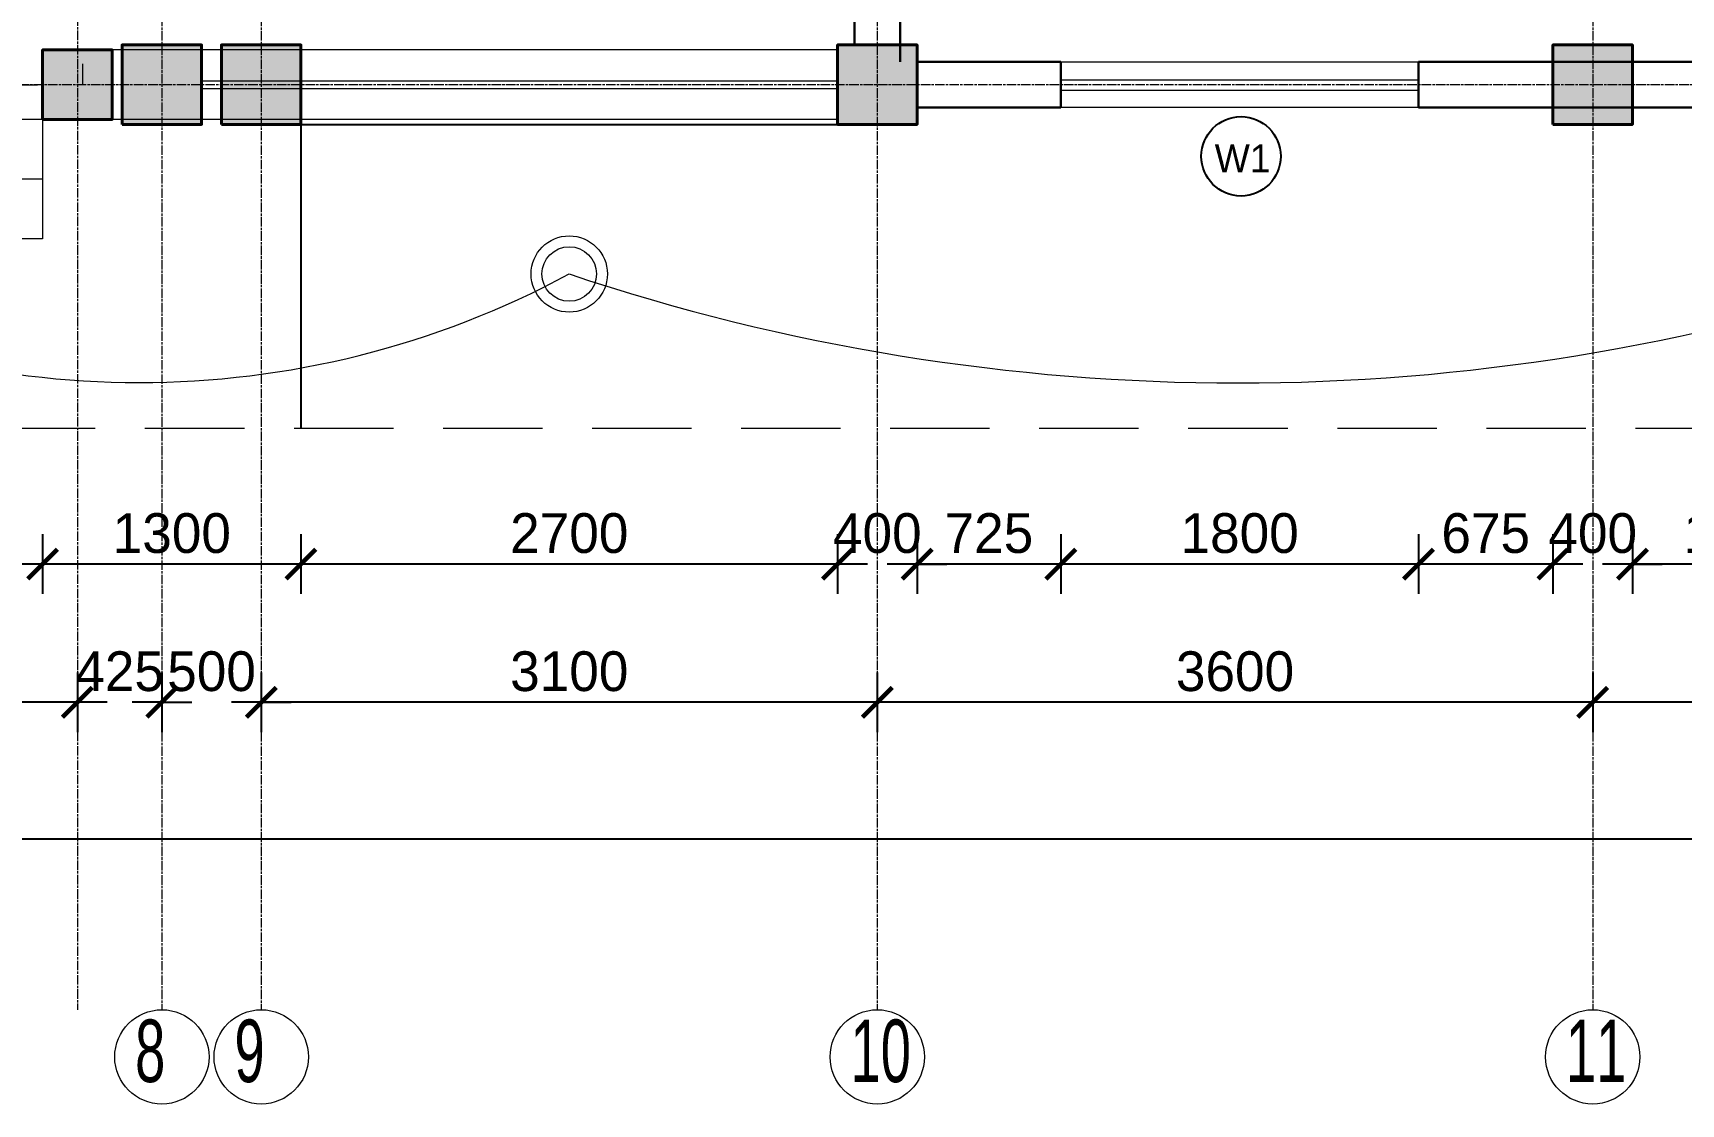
# Model space of a CAD drawing. Header units: inches. Extents: x -3071 to 2534411, y -17796 to 388172.
# Drawn here: x 1634353 to 1642646, y 347019 to 352409 of the extents above; entities that cross this region are included whole.
import ezdxf
from ezdxf.enums import TextEntityAlignment as Align

# ---------------------------------------------------------------- set-up
doc = ezdxf.new("R2010")
doc.units = ezdxf.units.IN
doc.header["$MEASUREMENT"] = 0
doc.linetypes.add('ACAD_ISO08W100', pattern=[36, 24, -3, 6, -3])
doc.linetypes.add('DASHED', pattern=[0.75, 0.5, -0.25])
for name, color, linetype, lineweight in [('001-Archi-Opening Tags', 14, 'Continuous', 25), ('A .4 col', 5, 'Continuous', 40), ('A 0.13 dw', 3, 'Continuous', 13), ('A 0.13 IND DIM', 240, 'Continuous', 13), ('A 0.13parapet partition', 230, 'Continuous', 13), ('A 0.18 steps', 6, 'Continuous', 18), ('A 0.9 RAILING', 100, 'Continuous', 9), ('cen', 50, 'ACAD_ISO08W100', 5), ('conduit Light & fan City', 30, 'Continuous', 5), ('dotted line', 1, 'DASHED', 9), ('Grid Tag', 6, 'Continuous', 20), ('p1 walls stone outline', 4, 'Continuous', 30)]:
    doc.layers.add(name, color=color, linetype=linetype, lineweight=lineweight)
doc.layers.add('emergencylight', color=1, linetype='Continuous')
doc.layers.add('Wires', color=1, linetype='Continuous')
doc.styles.add('Archi 100', font='GOTHIC.TTF', dxfattribs={"height": 200})
doc.styles.add('CG', font='GOTHIC.TTF', dxfattribs={"height": 40})
doc.styles.get("Standard").update_dxf_attribs({"font": 'GOTHIC.TTF'})
doc.dimstyles.new('Archi 100', dxfattribs={"dimtxt": 200, "dimasz": 150, "dimexe": 150, "dimexo": 300, "dimgap": 50, "dimtad": 1, "dimdec": 0, "dimrnd": 5, "dimzin": 0, "dimdsep": 46, "dimtxsty": 'Archi 100', "dimblk": 'ARCHTICK', "dimcen": 0.09, "dimdle": 150, "dimclrd": 256, "dimclre": 256, "dimclrt": 256, "dimadec": 0, "dimazin": 0, "dimtfac": 1, "dimtdec": 0, "dimtix": 1, "dimtofl": 0, "dimtmove": 0, "dimatfit": 3, "dimfxl": 150, "dimfxlon": 1, "dimtolj": 1, "dimtzin": 0, "dimlwd": -1, "dimlwe": -1, "dimarcsym": 0})

# ---------------------------------------------------------------- blocks, each defined once
blk = doc.blocks.new('W2')
at = {"layer": 'A 0.13 dw'}
for points in [[(143910.2, 195588.6), (143910.2, 195358.6), (142110.3, 195358.6), (142110.3, 195588.6)], [(142110.3, 195445.8), (143910.2, 195445.8), (143910.2, 195495.8), (142110.3, 195495.8)]]:
    blk.add_lwpolyline(points, close=True, dxfattribs=at)
blk = doc.blocks.new('window tag')
blk.add_circle((0, 0), 200)
at = {"style": 'Archi 100', "flags": 1}
for tag, p in [('WIDTH', (15, 174.5)), ('HEIGHT', (-4.5, -348.5))]:
    blk.add_attdef(tag, p, '', height=200, dxfattribs=at)
at = {"style": 'Archi 100'}
blk.add_attdef('SYMBOL', text='', height=200, dxfattribs=at).set_placement((8, -10.5), align=Align.MIDDLE_CENTER)
blk = doc.blocks.new('grid')
at = {"layer": 'Grid Tag', "linetype": 'Continuous', "ltscale": 30}
blk.add_circle((51.4, 48), 264, dxfattribs=at)
blk.add_attdef('GRID', (-142.9, -93.2), '', height=200)
blk = doc.blocks.new('_ArchTick')
at = {"color": 0, "linetype": 'ByBlock', "const_width": 0.15}
blk.add_lwpolyline([(-0.5, -0.5), (0.5, 0.5)], dxfattribs=at)
blk = doc.blocks.new('*D890')
at = {"transparency": 16777216}
for p, q in [((1642401.2, 349886.1), (1642401.2, 349586.1)), ((1643511.4, 349886.1), (1643511.4, 349586.1)), ((1643661.4, 349736.1), (1642251.2, 349736.1))]:
    blk.add_line(p, q, dxfattribs=at)
at = {"layer": 'Defpoints', "color": 0, "transparency": 16777216}
for p in [(1643511.4, 352033.6), (1642401.2, 351948.6), (1642401.2, 349736.1)]:
    blk.add_point(p, dxfattribs=at)
at = {"transparency": 16777216, "xscale": 150, "yscale": 150, "zscale": 150, "rotation": 180}
blk.add_blockref('_ArchTick', (1642401.2, 349736.1), dxfattribs=at)
at = {"transparency": 16777216, "xscale": 150, "yscale": 150, "zscale": 150}
blk.add_blockref('_ArchTick', (1643511.4, 349736.1), dxfattribs=at)
at = {"transparency": 16777216, "insert": (1642956.3, 349891.1), "char_height": 200, "attachment_point": 5, "style": 'Archi 100'}
blk.add_mtext('\\A1;1110', dxfattribs=at)
blk = doc.blocks.new('*D891')
at = {"transparency": 16777216}
for p, q in [((1642001.2, 349886.1), (1642001.2, 349586.1)), ((1642401.2, 349886.1), (1642401.2, 349586.1)), ((1642001.2, 349736.1), (1641851.2, 349736.1)), ((1642401.2, 349736.1), (1642551.2, 349736.1))]:
    blk.add_line(p, q, dxfattribs=at)
at = {"layer": 'Defpoints', "color": 0, "transparency": 16777216}
for p in [(1642001.2, 351948.6), (1642401.2, 351948.6), (1642001.2, 349736.1)]:
    blk.add_point(p, dxfattribs=at)
at = {"transparency": 16777216, "xscale": 150, "yscale": 150, "zscale": 150}
blk.add_blockref('_ArchTick', (1642001.2, 349736.1), dxfattribs=at)
at = {"transparency": 16777216, "xscale": 150, "yscale": 150, "zscale": 150, "rotation": 180}
blk.add_blockref('_ArchTick', (1642401.2, 349736.1), dxfattribs=at)
at = {"transparency": 16777216, "insert": (1642201.2, 349891.1), "char_height": 200, "attachment_point": 5, "style": 'Archi 100'}
blk.add_mtext('\\A1;400', dxfattribs=at)
blk = doc.blocks.new('*D892')
at = {"transparency": 16777216}
for p, q in [((1641324.4, 349886.1), (1641324.4, 349586.1)), ((1642001.2, 349886.1), (1642001.2, 349586.1)), ((1642151.2, 349736.1), (1641174.4, 349736.1))]:
    blk.add_line(p, q, dxfattribs=at)
at = {"layer": 'Defpoints', "color": 0, "transparency": 16777216}
for p in [(1641324.4, 352033.6), (1642001.2, 351948.6), (1641324.4, 349736.1)]:
    blk.add_point(p, dxfattribs=at)
at = {"transparency": 16777216, "xscale": 150, "yscale": 150, "zscale": 150, "rotation": 180}
blk.add_blockref('_ArchTick', (1641324.4, 349736.1), dxfattribs=at)
at = {"transparency": 16777216, "xscale": 150, "yscale": 150, "zscale": 150}
blk.add_blockref('_ArchTick', (1642001.2, 349736.1), dxfattribs=at)
at = {"transparency": 16777216, "insert": (1641662.8, 349891.1), "char_height": 200, "attachment_point": 5, "style": 'Archi 100'}
blk.add_mtext('\\A1;675', dxfattribs=at)
blk = doc.blocks.new('*D893')
at = {"transparency": 16777216}
for p, q in [((1639524.4, 349886.1), (1639524.4, 349586.1)), ((1641324.4, 349886.1), (1641324.4, 349586.1)), ((1641474.4, 349736.1), (1639374.4, 349736.1))]:
    blk.add_line(p, q, dxfattribs=at)
at = {"layer": 'Defpoints', "color": 0, "transparency": 16777216}
for p in [(1639524.4, 352033.6), (1641324.4, 352033.6), (1639524.4, 349736.1)]:
    blk.add_point(p, dxfattribs=at)
at = {"transparency": 16777216, "xscale": 150, "yscale": 150, "zscale": 150, "rotation": 180}
blk.add_blockref('_ArchTick', (1639524.4, 349736.1), dxfattribs=at)
at = {"transparency": 16777216, "xscale": 150, "yscale": 150, "zscale": 150}
blk.add_blockref('_ArchTick', (1641324.4, 349736.1), dxfattribs=at)
at = {"transparency": 16777216, "insert": (1640424.4, 349891.1), "char_height": 200, "attachment_point": 5, "style": 'Archi 100'}
blk.add_mtext('\\A1;1800', dxfattribs=at)
blk = doc.blocks.new('*D894')
at = {"transparency": 16777216}
for p, q in [((1638801.2, 349886.1), (1638801.2, 349586.1)), ((1639524.4, 349886.1), (1639524.4, 349586.1)), ((1639674.4, 349736.1), (1638651.2, 349736.1))]:
    blk.add_line(p, q, dxfattribs=at)
at = {"layer": 'Defpoints', "color": 0, "transparency": 16777216}
for p in [(1639524.4, 352033.6), (1638801.2, 351948.6), (1638801.2, 349736.1)]:
    blk.add_point(p, dxfattribs=at)
at = {"transparency": 16777216, "xscale": 150, "yscale": 150, "zscale": 150, "rotation": 180}
blk.add_blockref('_ArchTick', (1638801.2, 349736.1), dxfattribs=at)
at = {"transparency": 16777216, "xscale": 150, "yscale": 150, "zscale": 150}
blk.add_blockref('_ArchTick', (1639524.4, 349736.1), dxfattribs=at)
at = {"transparency": 16777216, "insert": (1639162.8, 349891.1), "char_height": 200, "attachment_point": 5, "style": 'Archi 100'}
blk.add_mtext('\\A1;725', dxfattribs=at)
blk = doc.blocks.new('*D895')
at = {"transparency": 16777216}
for p, q in [((1638401.2, 349886.1), (1638401.2, 349586.1)), ((1638801.2, 349886.1), (1638801.2, 349586.1)), ((1638401.2, 349736.1), (1638251.2, 349736.1)), ((1638801.2, 349736.1), (1638951.2, 349736.1))]:
    blk.add_line(p, q, dxfattribs=at)
at = {"layer": 'Defpoints', "color": 0, "transparency": 16777216}
for p in [(1638401.2, 351948.6), (1638801.2, 351948.6), (1638401.2, 349736.1)]:
    blk.add_point(p, dxfattribs=at)
at = {"transparency": 16777216, "xscale": 150, "yscale": 150, "zscale": 150}
blk.add_blockref('_ArchTick', (1638401.2, 349736.1), dxfattribs=at)
at = {"transparency": 16777216, "xscale": 150, "yscale": 150, "zscale": 150, "rotation": 180}
blk.add_blockref('_ArchTick', (1638801.2, 349736.1), dxfattribs=at)
at = {"transparency": 16777216, "insert": (1638601.2, 349891.1), "char_height": 200, "attachment_point": 5, "style": 'Archi 100'}
blk.add_mtext('\\A1;400', dxfattribs=at)
blk = doc.blocks.new('*D896')
at = {"transparency": 16777216}
for p, q in [((1635701.2, 349886.1), (1635701.2, 349586.1)), ((1638401.2, 349886.1), (1638401.2, 349586.1)), ((1638551.2, 349736.1), (1635551.2, 349736.1))]:
    blk.add_line(p, q, dxfattribs=at)
at = {"layer": 'Defpoints', "color": 0, "transparency": 16777216}
for p in [(1635701.2, 351948.6), (1638401.2, 351948.6), (1635701.2, 349736.1)]:
    blk.add_point(p, dxfattribs=at)
at = {"transparency": 16777216, "xscale": 150, "yscale": 150, "zscale": 150, "rotation": 180}
blk.add_blockref('_ArchTick', (1635701.2, 349736.1), dxfattribs=at)
at = {"transparency": 16777216, "xscale": 150, "yscale": 150, "zscale": 150}
blk.add_blockref('_ArchTick', (1638401.2, 349736.1), dxfattribs=at)
at = {"transparency": 16777216, "insert": (1637051.2, 349891.1), "char_height": 200, "attachment_point": 5, "style": 'Archi 100'}
blk.add_mtext('\\A1;2700', dxfattribs=at)
blk = doc.blocks.new('*D897')
at = {"transparency": 16777216}
for p, q in [((1634401.2, 349886.1), (1634401.2, 349586.1)), ((1635701.2, 349886.1), (1635701.2, 349586.1)), ((1635851.2, 349736.1), (1634251.2, 349736.1))]:
    blk.add_line(p, q, dxfattribs=at)
at = {"layer": 'Defpoints', "color": 0, "transparency": 16777216}
for p in [(1634401.2, 351973.6), (1635701.2, 351948.6), (1634401.2, 349736.1)]:
    blk.add_point(p, dxfattribs=at)
at = {"transparency": 16777216, "xscale": 150, "yscale": 150, "zscale": 150, "rotation": 180}
blk.add_blockref('_ArchTick', (1634401.2, 349736.1), dxfattribs=at)
at = {"transparency": 16777216, "xscale": 150, "yscale": 150, "zscale": 150}
blk.add_blockref('_ArchTick', (1635701.2, 349736.1), dxfattribs=at)
at = {"transparency": 16777216, "insert": (1635051.2, 349891.1), "char_height": 200, "attachment_point": 5, "style": 'Archi 100'}
blk.add_mtext('\\A1;1300', dxfattribs=at)
blk = doc.blocks.new('*D898')
at = {"transparency": 16777216}
for p, q in [((1630476.2, 349886.1), (1630476.2, 349586.1)), ((1634401.2, 349886.1), (1634401.2, 349586.1)), ((1634551.2, 349736.1), (1630326.2, 349736.1))]:
    blk.add_line(p, q, dxfattribs=at)
at = {"layer": 'Defpoints', "color": 0, "transparency": 16777216}
for p in [(1630476.2, 351973.6), (1634401.2, 351973.6), (1630476.2, 349736.1)]:
    blk.add_point(p, dxfattribs=at)
at = {"transparency": 16777216, "xscale": 150, "yscale": 150, "zscale": 150, "rotation": 180}
blk.add_blockref('_ArchTick', (1630476.2, 349736.1), dxfattribs=at)
at = {"transparency": 16777216, "xscale": 150, "yscale": 150, "zscale": 150}
blk.add_blockref('_ArchTick', (1634401.2, 349736.1), dxfattribs=at)
at = {"transparency": 16777216, "insert": (1632438.7, 349891.1), "char_height": 200, "attachment_point": 5, "style": 'Archi 100'}
blk.add_mtext('\\A1;3925', dxfattribs=at)
blk = doc.blocks.new('*D911')
at = {"transparency": 16777216}
for p, q in [((1642201.2, 349191), (1642201.2, 348891)), ((1645801.2, 349191), (1645801.2, 348891)), ((1645951.2, 349041), (1642051.2, 349041))]:
    blk.add_line(p, q, dxfattribs=at)
at = {"layer": 'Defpoints', "color": 0, "transparency": 16777216}
for p in [(1642201.2, 352148.6), (1645801.2, 352148.6), (1642201.2, 349041)]:
    blk.add_point(p, dxfattribs=at)
at = {"transparency": 16777216, "xscale": 150, "yscale": 150, "zscale": 150, "rotation": 180}
blk.add_blockref('_ArchTick', (1642201.2, 349041), dxfattribs=at)
at = {"transparency": 16777216, "xscale": 150, "yscale": 150, "zscale": 150}
blk.add_blockref('_ArchTick', (1645801.2, 349041), dxfattribs=at)
at = {"transparency": 16777216, "insert": (1644001.2, 349196), "char_height": 200, "attachment_point": 5, "style": 'Archi 100'}
blk.add_mtext('\\A1;3600', dxfattribs=at)
blk = doc.blocks.new('*D912')
at = {"transparency": 16777216}
for p, q in [((1638601.2, 349191), (1638601.2, 348891)), ((1642201.2, 349191), (1642201.2, 348891)), ((1642351.2, 349041), (1638451.2, 349041))]:
    blk.add_line(p, q, dxfattribs=at)
at = {"layer": 'Defpoints', "color": 0, "transparency": 16777216}
for p in [(1638601.2, 352168.6), (1642201.2, 352148.6), (1638601.2, 349041)]:
    blk.add_point(p, dxfattribs=at)
at = {"transparency": 16777216, "xscale": 150, "yscale": 150, "zscale": 150, "rotation": 180}
blk.add_blockref('_ArchTick', (1638601.2, 349041), dxfattribs=at)
at = {"transparency": 16777216, "xscale": 150, "yscale": 150, "zscale": 150}
blk.add_blockref('_ArchTick', (1642201.2, 349041), dxfattribs=at)
at = {"transparency": 16777216, "insert": (1640401.2, 349196), "char_height": 200, "attachment_point": 5, "style": 'Archi 100'}
blk.add_mtext('\\A1;3600', dxfattribs=at)
blk = doc.blocks.new('*D913')
at = {"transparency": 16777216}
for p, q in [((1635501.2, 349191), (1635501.2, 348891)), ((1638601.2, 349191), (1638601.2, 348891)), ((1638751.2, 349041), (1635351.2, 349041))]:
    blk.add_line(p, q, dxfattribs=at)
at = {"layer": 'Defpoints', "color": 0, "transparency": 16777216}
for p in [(1635501.2, 352128.6), (1638601.2, 352168.6), (1635501.2, 349041)]:
    blk.add_point(p, dxfattribs=at)
at = {"transparency": 16777216, "xscale": 150, "yscale": 150, "zscale": 150, "rotation": 180}
blk.add_blockref('_ArchTick', (1635501.2, 349041), dxfattribs=at)
at = {"transparency": 16777216, "xscale": 150, "yscale": 150, "zscale": 150}
blk.add_blockref('_ArchTick', (1638601.2, 349041), dxfattribs=at)
at = {"transparency": 16777216, "insert": (1637051.2, 349196), "char_height": 200, "attachment_point": 5, "style": 'Archi 100'}
blk.add_mtext('\\A1;3100', dxfattribs=at)
blk = doc.blocks.new('*D914')
at = {"transparency": 16777216}
for p, q in [((1635001.2, 349191), (1635001.2, 348891)), ((1635501.2, 349191), (1635501.2, 348891)), ((1635001.2, 349041), (1634851.2, 349041)), ((1635501.2, 349041), (1635651.2, 349041))]:
    blk.add_line(p, q, dxfattribs=at)
at = {"layer": 'Defpoints', "color": 0, "transparency": 16777216}
for p in [(1635001.2, 352148.6), (1635501.2, 352128.6), (1635001.2, 349041)]:
    blk.add_point(p, dxfattribs=at)
at = {"transparency": 16777216, "xscale": 150, "yscale": 150, "zscale": 150}
blk.add_blockref('_ArchTick', (1635001.2, 349041), dxfattribs=at)
at = {"transparency": 16777216, "xscale": 150, "yscale": 150, "zscale": 150, "rotation": 180}
blk.add_blockref('_ArchTick', (1635501.2, 349041), dxfattribs=at)
at = {"transparency": 16777216, "insert": (1635251.2, 349196), "char_height": 200, "attachment_point": 5, "style": 'Archi 100'}
blk.add_mtext('\\A1;500', dxfattribs=at)
blk = doc.blocks.new('*D915')
at = {"transparency": 16777216}
for p, q in [((1634576.2, 349191), (1634576.2, 348891)), ((1635001.2, 349191), (1635001.2, 348891)), ((1634576.2, 349041), (1634426.2, 349041)), ((1635001.2, 349041), (1635151.2, 349041))]:
    blk.add_line(p, q, dxfattribs=at)
at = {"layer": 'Defpoints', "color": 0, "transparency": 16777216}
for p in [(1634576.2, 352148.6), (1635001.2, 352148.6), (1634576.2, 349041)]:
    blk.add_point(p, dxfattribs=at)
at = {"transparency": 16777216, "xscale": 150, "yscale": 150, "zscale": 150}
blk.add_blockref('_ArchTick', (1634576.2, 349041), dxfattribs=at)
at = {"transparency": 16777216, "xscale": 150, "yscale": 150, "zscale": 150, "rotation": 180}
blk.add_blockref('_ArchTick', (1635001.2, 349041), dxfattribs=at)
at = {"transparency": 16777216, "insert": (1634788.7, 349196), "char_height": 200, "attachment_point": 5, "style": 'Archi 100'}
blk.add_mtext('\\A1;425', dxfattribs=at)
blk = doc.blocks.new('*D916')
at = {"transparency": 16777216}
for p, q in [((1630301.2, 349191), (1630301.2, 348891)), ((1634576.2, 349191), (1634576.2, 348891)), ((1634726.2, 349041), (1630151.2, 349041))]:
    blk.add_line(p, q, dxfattribs=at)
at = {"layer": 'Defpoints', "color": 0, "transparency": 16777216}
for p in [(1630301.2, 352148.6), (1634576.2, 352148.6), (1630301.2, 349041)]:
    blk.add_point(p, dxfattribs=at)
at = {"transparency": 16777216, "xscale": 150, "yscale": 150, "zscale": 150, "rotation": 180}
blk.add_blockref('_ArchTick', (1630301.2, 349041), dxfattribs=at)
at = {"transparency": 16777216, "xscale": 150, "yscale": 150, "zscale": 150}
blk.add_blockref('_ArchTick', (1634576.2, 349041), dxfattribs=at)
at = {"transparency": 16777216, "insert": (1632438.7, 349196), "char_height": 200, "attachment_point": 5, "style": 'Archi 100'}
blk.add_mtext('\\A1;4275', dxfattribs=at)
blk = doc.blocks.new('*D921')
at = {"transparency": 16777216}
for p, q in [((1610536.3, 348504.5), (1610536.3, 348204.5)), ((1649601.2, 348504.5), (1649601.2, 348204.5)), ((1610386.3, 348354.5), (1649751.2, 348354.5))]:
    blk.add_line(p, q, dxfattribs=at)
at = {"layer": 'Defpoints', "color": 0, "transparency": 16777216}
for p in [(1610536.3, 354893.6), (1649601.2, 351948.6), (1649601.2, 348354.5)]:
    blk.add_point(p, dxfattribs=at)
at = {"transparency": 16777216, "xscale": 150, "yscale": 150, "zscale": 150, "rotation": 180}
blk.add_blockref('_ArchTick', (1610536.3, 348354.5), dxfattribs=at)
at = {"transparency": 16777216, "xscale": 150, "yscale": 150, "zscale": 150}
blk.add_blockref('_ArchTick', (1649601.2, 348354.5), dxfattribs=at)
at = {"transparency": 16777216, "insert": (1630068.7, 348509.5), "char_height": 200, "attachment_point": 5, "style": 'Archi 100'}
blk.add_mtext('\\A1;39065', dxfattribs=at)
blk = doc.blocks.new('emergency')
at = {"layer": 'conduit Light & fan City'}
for radius in [128, 91.5]:
    blk.add_circle((0, 0), radius, dxfattribs=at)

msp = doc.modelspace()

# ---------------------------------------------------------------- hatches: boundary and pattern name
at = {"layer": 'A .4 col', "linetype": 'Continuous'}
h = msp.add_hatch(color=256, dxfattribs=at)
h.dxf.hatch_style = 1
h.paths.add_polyline_path([(1634401.17, 351973.63), (1634751.17, 351973.63), (1634751.17, 352323.63), (1634401.17, 352323.63)])
h = msp.add_hatch(color=256, dxfattribs=at)
h.dxf.hatch_style = 1
h.paths.add_polyline_path([(1634801.17, 351948.63), (1635201.17, 351948.63), (1635201.17, 352348.63), (1634801.17, 352348.63)])
h = msp.add_hatch(color=256, dxfattribs=at)
h.dxf.hatch_style = 1
h.paths.add_polyline_path([(1635301.17, 351948.63), (1635701.17, 351948.63), (1635701.17, 352348.63), (1635301.17, 352348.63)])
h = msp.add_hatch(color=256, dxfattribs=at)
h.dxf.hatch_style = 1
h.paths.add_polyline_path([(1638401.17, 351948.63), (1638801.17, 351948.63), (1638801.17, 352348.63), (1638401.17, 352348.63)])
h = msp.add_hatch(color=256, dxfattribs=at)
h.dxf.hatch_style = 1
h.paths.add_polyline_path([(1642001.17, 351948.63), (1642401.17, 351948.63), (1642401.17, 352348.63), (1642001.17, 352348.63)])

# ---------------------------------------------------------------- linework, layer by layer
for points in [[(1634401.17, 351973.63), (1634751.17, 351973.63), (1634751.17, 352323.63), (1634401.17, 352323.63)], [(1634801.17, 351948.63), (1635201.17, 351948.63), (1635201.17, 352348.63), (1634801.17, 352348.63)], [(1635301.17, 351948.63), (1635701.17, 351948.63), (1635701.17, 352348.63), (1635301.17, 352348.63)], [(1638401.17, 351948.63), (1638801.17, 351948.63), (1638801.17, 352348.63), (1638401.17, 352348.63)], [(1642001.17, 351948.63), (1642401.17, 351948.63), (1642401.17, 352348.63), (1642001.17, 352348.63)]]:
    msp.add_lwpolyline(points, close=True, dxfattribs=at)
at = {"layer": 'A 0.13parapet partition'}
for p, q in [((1638401.17, 352323.63), (1634751.17, 352323.63)), ((1634751.17, 352323.63), (1634751.17, 351973.63)), ((1634601.17, 352253.39), (1634601.17, 352148.64)), ((1638401.17, 351973.63), (1634751.17, 351973.63))]:
    msp.add_line(p, q, dxfattribs=at)
at = {"layer": 'A 0.18 steps', "linetype": 'Continuous'}
msp.add_line((1630196.17, 352148.63), (1634376.17, 352148.63), dxfattribs=at)
at = {"layer": 'A 0.18 steps'}
for p, q in [((1634401.17, 351973.63), (1630451.32, 351973.63)), ((1634401.17, 351973.63), (1634401.17, 351373.63)), ((1634401.17, 351673.63), (1630451.32, 351673.63)), ((1634401.17, 351373.63), (1630451.32, 351373.63))]:
    msp.add_line(p, q, dxfattribs=at)
at = {"layer": 'A 0.9 RAILING', "ltscale": 20}
for p, q in [((1635201.17, 352168.63), (1638401.17, 352168.63)), ((1635201.17, 352128.63), (1638401.17, 352128.63))]:
    msp.add_line(p, q, dxfattribs=at)
at = {"layer": 'cen', "ltscale": 2}
for p, q in [((1635001.17, 372579.01), (1635001.17, 347493.99)), ((1635501.17, 372579.01), (1635501.17, 347493.99)), ((1638601.17, 372579.01), (1638601.17, 347493.99)), ((1642201.17, 372579.01), (1642201.17, 347493.99)), ((1634576.17, 361348.63), (1634576.17, 347493.99)), ((1653916.17, 352148.63), (1606236.17, 352148.63))]:
    msp.add_line(p, q, dxfattribs=at)
at = {"layer": 'Defpoints', "color": 2}
for p, q in [((1635201.17, 352348.63), (1635201.17, 351948.63)), ((1635301.17, 352348.63), (1635301.17, 351948.63)), ((1635701.17, 352348.63), (1635701.17, 351948.63))]:
    msp.add_line(p, q, dxfattribs=at)
at = {"layer": 'Defpoints'}
for p, q in [((1635701.17, 351973.63), (1635701.17, 350418.59)), ((1635701.17, 351948.63), (1638401.17, 351948.63))]:
    msp.add_line(p, q, dxfattribs=at)
at = {"layer": 'dotted line', "ltscale": 1000}
msp.add_line((1650416.17, 350418.59), (1628626.17, 350418.59), dxfattribs=at)
at = {"layer": 'p1 walls stone outline'}
for p, q in [((1638486.17, 352948.06), (1638486.17, 352348.63)), ((1638716.17, 352948.06), (1638716.17, 352263.63)), ((1639524.44, 352263.63), (1638801.17, 352263.63)), ((1639524.44, 352033.63), (1639524.44, 352263.63)), ((1643511.38, 352263.63), (1641324.44, 352263.63)), ((1641324.44, 352033.63), (1641324.44, 352263.63)), ((1639524.44, 352033.63), (1638801.17, 352033.63)), ((1643511.38, 352033.63), (1641324.44, 352033.63))]:
    msp.add_line(p, q, dxfattribs=at)
at = {"layer": 'Wires', "lineweight": 9}
for centre, radius, start, end in [((1634886.37, 355213.49), 4563.52, 241.681461, 298.318437), ((1640416.32, 361246.5), 10598.8, 251.488022, 288.511978)]:
    msp.add_arc(centre, radius, start, end, dxfattribs=at)

# ---------------------------------------------------------------- block references
ref = msp.add_blockref('grid', (1634954.94, 347213.59), dxfattribs=dict(xscale=0.8987445155798923, yscale=0.8987445155798923, zscale=0.8987445155798923))
ref.add_attrib('GRID', '8', (1634866.41, 347129.81), dxfattribs={"height": 314.56, "width": 0.65})
ref = msp.add_blockref('grid', (1635454.94, 347213.59), dxfattribs=dict(xscale=0.8987445155798923, yscale=0.8987445155798923, zscale=0.8987445155798923))
ref.add_attrib('GRID', '9', (1635366.41, 347129.81), dxfattribs={"height": 314.56, "width": 0.65})
ref = msp.add_blockref('grid', (1638554.94, 347213.59), dxfattribs=dict(xscale=0.8987445155798923, yscale=0.8987445155798923, zscale=0.8987445155798923))
ref.add_attrib('GRID', '10', (1638466.41, 347129.81), dxfattribs={"height": 314.561, "width": 0.65})
ref = msp.add_blockref('grid', (1642154.94, 347213.59), dxfattribs=dict(xscale=0.8987445155798923, yscale=0.8987445155798923, zscale=0.8987445155798923))
ref.add_attrib('GRID', '11', (1642066.41, 347129.81), dxfattribs={"height": 314.561, "width": 0.65})
at = {"layer": '001-Archi-Opening Tags'}
ref = msp.add_blockref('window tag', (1640431.5, 351788.21), dxfattribs=at)
ref.add_attrib('SYMBOL', 'W1', dxfattribs={"layer": '0', "height": 140, "style": 'CG'}).set_placement((1640439.5, 351777.71), align=Align.MIDDLE_CENTER)
at = {"layer": 'A 0.13 IND DIM'}
msp.add_blockref('W2', (1497414.29, 156675.03), dxfattribs=at)
at = {"layer": 'emergencylight', "xscale": 1.5, "yscale": 1.5, "zscale": 1.5}
msp.add_blockref('emergency', (1637051.17, 351196.11), dxfattribs=at)

# ---------------------------------------------------------------- dimensions: what is measured, and where the dimension line sits
dim = msp.add_linear_dim(base=(1649601.17, 348354.49), p1=(1610536.32, 354893.64), p2=(1649601.17, 351948.63), dimstyle='Archi 100')
dim.commit()
dim.dimension.update_dxf_attribs({"geometry": '*D921', "text_midpoint": (1630068.74, 348509.52)})
for base, p1, p2, picture, middle in [((1630301.17, 349041), (1634576.17, 352148.63), (1630301.17, 352148.63), '*D916', (1632438.67, 349196.03)), ((1634576.17, 349041), (1635001.17, 352148.63), (1634576.17, 352148.63), '*D915', (1634788.67, 349196.03)), ((1635001.17, 349041), (1635501.17, 352128.63), (1635001.17, 352148.63), '*D914', (1635251.17, 349196.03)), ((1635501.17, 349041), (1638601.17, 352168.63), (1635501.17, 352128.63), '*D913', (1637051.17, 349196.03)), ((1638601.17, 349041), (1642201.17, 352148.63), (1638601.17, 352168.63), '*D912', (1640401.17, 349196.03)), ((1642201.17, 349041), (1645801.17, 352148.63), (1642201.17, 352148.63), '*D911', (1644001.17, 349196.03)), ((1630476.17, 349736.11), (1634401.17, 351973.63), (1630476.17, 351973.63), '*D898', (1632438.67, 349891.14)), ((1634401.17, 349736.11), (1635701.17, 351948.63), (1634401.17, 351973.63), '*D897', (1635051.17, 349891.14)), ((1638801.17, 349736.11), (1639524.44, 352033.63), (1638801.17, 351948.63), '*D894', (1639162.8, 349891.14)), ((1639524.44, 349736.11), (1641324.44, 352033.63), (1639524.44, 352033.63), '*D893', (1640424.44, 349891.14)), ((1641324.44, 349736.11), (1642001.17, 351948.63), (1641324.44, 352033.63), '*D892', (1641662.8, 349891.14)), ((1642401.17, 349736.11), (1643511.38, 352033.63), (1642401.17, 351948.63), '*D890', (1642956.28, 349891.14)), ((1635701.17, 349736.11), (1638401.17, 351948.63), (1635701.17, 351948.63), '*D896', (1637051.17, 349891.14)), ((1638401.17, 349736.11), (1638801.17, 351948.63), (1638401.17, 351948.63), '*D895', (1638601.17, 349891.14)), ((1642001.17, 349736.11), (1642401.17, 351948.63), (1642001.17, 351948.63), '*D891', (1642201.17, 349891.14))]:
    dim = msp.add_linear_dim(base=base, p1=p1, p2=p2, dimstyle='Archi 100', override={"dimtmove": 1})
    dim.commit()
    dim.dimension.update_dxf_attribs({"geometry": picture, "text_midpoint": middle})

doc.saveas('drawing.dxf')
